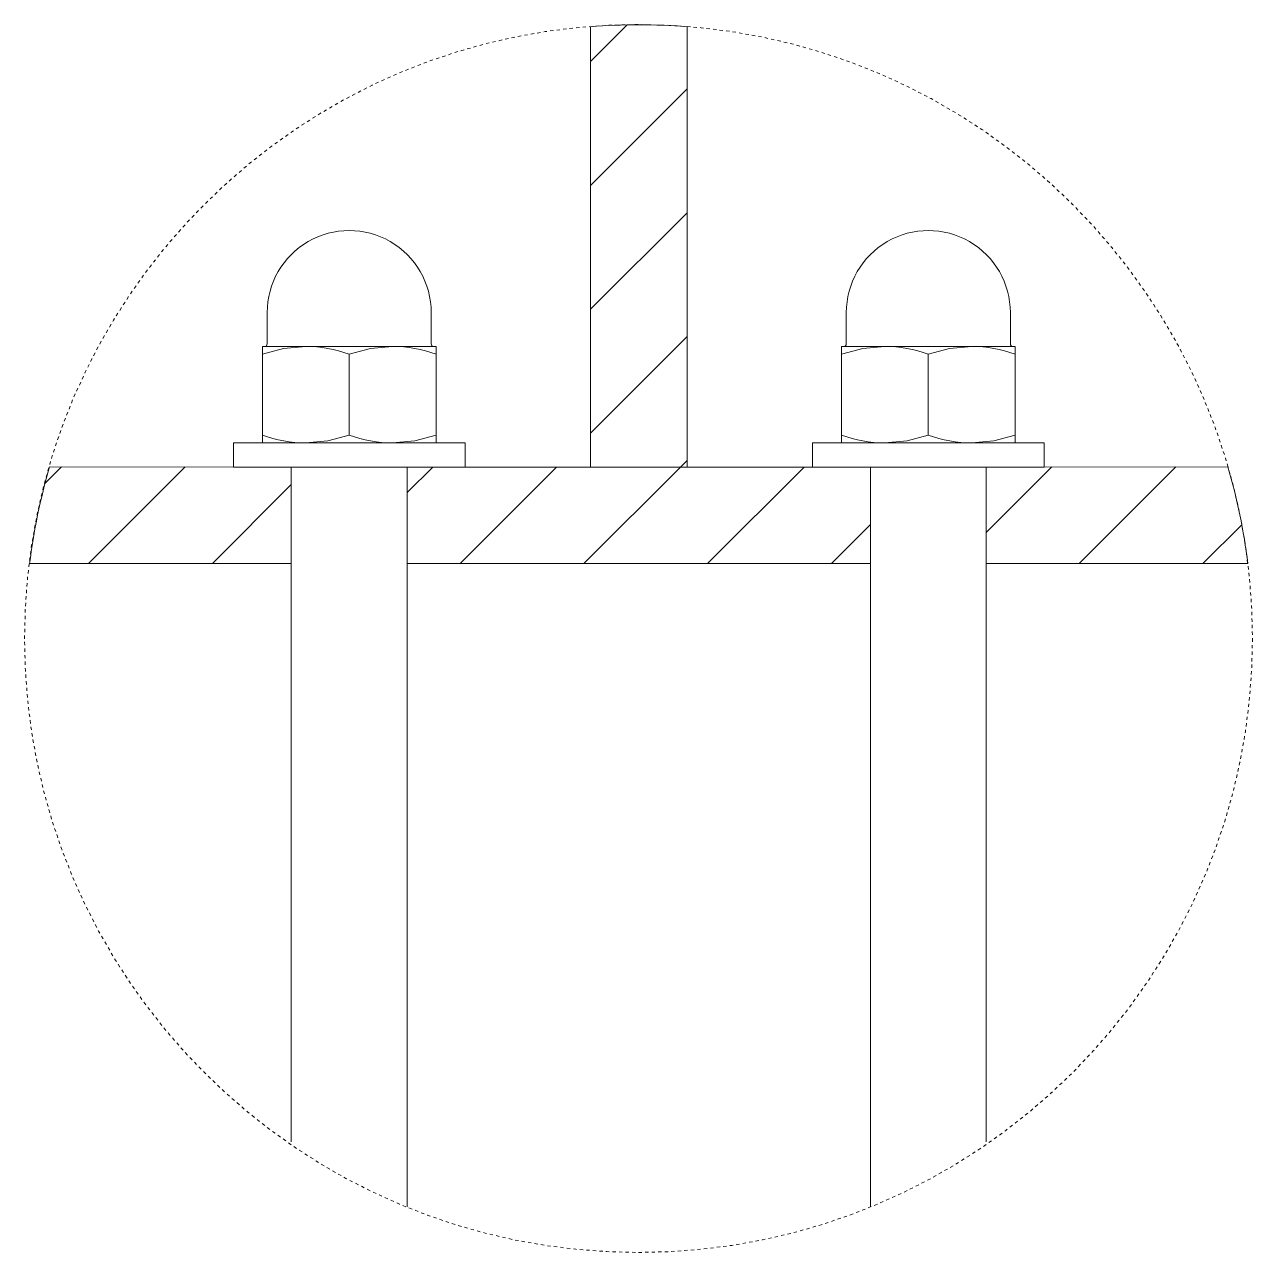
# Model space of a CAD drawing. Header units: inches. Extents: x -7 to 252, y -1 to 205.
# Drawn here: x 107.52 to 145.08, y 15.13 to 52.69 of the extents above; entities that cross this region are included whole.
import ezdxf

# ---------------------------------------------------------------- set-up
doc = ezdxf.new("R2010")
doc.units = ezdxf.units.IN
doc.linetypes.add('HIDDEN', pattern=[1.905, 1.27, -0.635])
doc.layers.add('ZANO_R', color=7, linetype='Continuous', lineweight=0)
doc.layers.add('ZANO_R_przerywana', color=250, linetype='HIDDEN', lineweight=0)

msp = doc.modelspace()

# ---------------------------------------------------------------- linework, layer by layer
at = {"layer": 'ZANO_R'}
for p, q in [((124.83263, 51.55812), (125.95375, 52.67924)), ((124.83263, 52.62446), (124.83263, 39.15411)), ((127.78538, 52.62446), (127.78538, 39.15411)), ((124.83263, 47.77006), (127.78538, 50.72281)), ((124.83263, 43.982), (127.78538, 46.93475)), ((114.94094, 43.8785), (114.94094, 42.91887)), ((119.9606, 42.91887), (119.9606, 43.8785)), ((132.65741, 43.8785), (132.65741, 42.91887)), ((137.67707, 42.91887), (137.67707, 43.8785)), ((114.7933, 42.60769), (114.7933, 42.84505)), ((116.12202, 42.84505), (114.7933, 42.84505)), ((115.44427, 42.7799), (116.12202, 42.84505)), ((118.77949, 42.84505), (116.12202, 42.84505)), ((118.10175, 42.7799), (118.77949, 42.84505)), ((120.10824, 42.84505), (118.77949, 42.84505)), ((120.10824, 42.60769), (120.10824, 42.84505)), ((124.83263, 40.19394), (127.78538, 43.14669)), ((132.50977, 42.60769), (132.50977, 42.84505)), ((133.8385, 42.84505), (132.50977, 42.84505)), ((133.16075, 42.7799), (133.8385, 42.84505)), ((136.49597, 42.84505), (133.8385, 42.84505)), ((135.81822, 42.7799), (136.49597, 42.84505)), ((137.82471, 42.84505), (136.49597, 42.84505)), ((137.82471, 42.60769), (137.82471, 42.84505)), ((114.7933, 42.60769), (115.44427, 42.7799)), ((114.7933, 42.60769), (114.7933, 40.12965)), ((117.45077, 42.60769), (118.10175, 42.7799)), ((117.45077, 42.60769), (117.45077, 40.12965)), ((120.10824, 42.60769), (120.10824, 40.12965)), ((132.50977, 42.60769), (133.16075, 42.7799)), ((132.50977, 42.60769), (132.50977, 40.12965)), ((135.16724, 42.60769), (135.81822, 42.7799)), ((135.16724, 42.60769), (135.16724, 40.12965)), ((137.82471, 42.60769), (137.82471, 40.12965)), ((113.90747, 39.8923), (113.90747, 39.15412)), ((120.99405, 39.8923), (113.90747, 39.8923)), ((114.7933, 39.8923), (114.7933, 40.12965)), ((116.79979, 39.95745), (116.12202, 39.8923)), ((117.45077, 40.12965), (116.79979, 39.95745)), ((119.45724, 39.95745), (118.77949, 39.8923)), ((120.10824, 40.12965), (119.45724, 39.95745)), ((120.10824, 39.8923), (120.10824, 40.12965)), ((120.99405, 39.15412), (120.99405, 39.8923)), ((131.62394, 39.8923), (131.62394, 39.15412)), ((138.71053, 39.8923), (131.62394, 39.8923)), ((132.50977, 39.8923), (132.50977, 40.12965)), ((134.51625, 39.95745), (133.8385, 39.8923)), ((135.16724, 40.12965), (134.51625, 39.95745)), ((137.17372, 39.95745), (136.49597, 39.8923)), ((137.82471, 40.12965), (137.17372, 39.95745)), ((137.82471, 39.8923), (137.82471, 40.12965)), ((138.71053, 39.15412), (138.71053, 39.8923)), ((108.14637, 38.65992), (108.64686, 39.16041)), ((108.28481, 39.16073), (115.67912, 39.15411)), ((109.47588, 36.20137), (112.43153, 39.15702)), ((120.99405, 39.15412), (113.90747, 39.15412)), ((115.67912, 36.20137), (115.67912, 39.15411)), ((115.67912, 39.15411), (115.67912, 18.97345)), ((119.22241, 36.20137), (119.22241, 39.15411)), ((119.22241, 39.15411), (133.39559, 39.15411)), ((119.22241, 39.15411), (119.22241, 16.52397)), ((119.22241, 38.37178), (120.00474, 39.15411)), ((120.84006, 36.20137), (123.7928, 39.15411)), ((124.62811, 36.20137), (127.58086, 39.15411)), ((127.78538, 39.15411), (124.83263, 39.15411)), ((127.58086, 39.15411), (127.78538, 39.35863)), ((128.41617, 36.20137), (131.36892, 39.15411)), ((138.71053, 39.15412), (131.62394, 39.15412)), ((133.39559, 39.15411), (133.39559, 36.20137)), ((133.39559, 39.15411), (133.39559, 16.52397)), ((144.3332, 39.16073), (136.93889, 39.15411)), ((138.94683, 39.15591), (136.93889, 37.14796)), ((136.93889, 36.20137), (136.93889, 39.15411)), ((136.93889, 39.15411), (136.93889, 18.50629)), ((142.73829, 39.15931), (139.78035, 36.20137)), ((113.26394, 36.20137), (115.67912, 38.61655)), ((132.20423, 36.20137), (133.39559, 37.39273)), ((144.75716, 37.39012), (143.56841, 36.20137)), ((115.67912, 36.20137), (107.67575, 36.20137)), ((133.39559, 36.20137), (119.22241, 36.20137)), ((136.93889, 36.20137), (144.94226, 36.20137)), ((115.67912, 20.44166), (115.67912, 18.50629))]:
    msp.add_line(p, q, dxfattribs=at)
for centre, radius, start, end in [((126.309, 33.90885), 18.77376, 85.489588, 94.510412), ((117.45077, 43.87852), 2.50983, 359.999731, 180.000269), ((135.16724, 43.87852), 2.50983, 359.999731, 180.000269), ((114.8671, 42.91888), 0.07383, 270.002935, 359.990235), ((116.08805, 38.817), 4.02819, 70.226957, 89.516766), ((118.74552, 38.817), 4.02819, 70.226957, 89.516766), ((120.03443, 42.91888), 0.07383, 180.009765, 269.997065), ((132.58358, 42.91888), 0.07383, 270.002935, 359.990235), ((133.80452, 38.817), 4.02819, 70.226957, 89.516766), ((136.462, 38.817), 4.02819, 70.226957, 89.516766), ((137.7509, 42.91888), 0.07383, 180.009767, 269.983403), ((116.15603, 43.9206), 4.02844, 250.227931, 269.516264), ((118.81351, 43.9206), 4.02844, 250.227931, 269.516264), ((133.87251, 43.9206), 4.02844, 250.227931, 269.516264), ((136.52998, 43.9206), 4.02844, 250.227931, 269.516264), ((126.3007, 33.90885), 18.76578, 163.747855, 173.014484), ((126.3007, 33.90885), 18.78173, 7.011071, 16.237961)]:
    msp.add_arc(centre, radius, start, end, dxfattribs=at)
at = {"layer": 'ZANO_R_przerywana', "color": 1, "ltscale": 0.05}
msp.add_circle((126.3007, 33.90885), 18.78173, dxfattribs=at)

doc.saveas('drawing.dxf')
